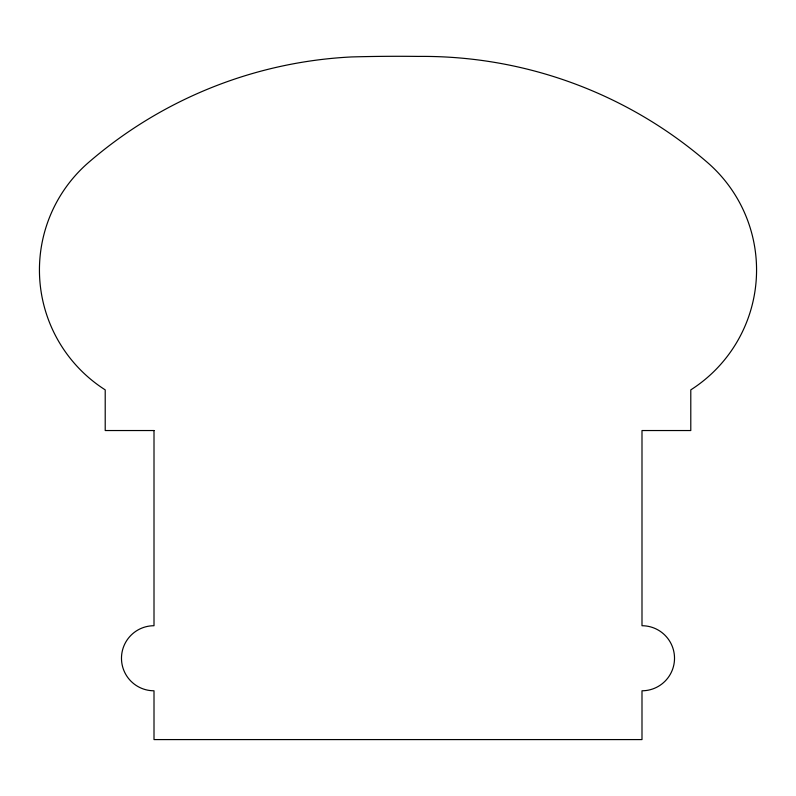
<?xml version="1.0" encoding="UTF-8"?>
<svg xmlns="http://www.w3.org/2000/svg" width="796" height="796" viewBox="0 0 796 796"><rect width="100%" height="100%" fill="white"/><g stroke="black" fill="none" stroke-linecap="round" stroke-linejoin="round"><path stroke-width="1.19" d="M154.006 430.536L105.211 430.536L105.211 389.871A142.176 142.176 0 0 1 88.943 162.145A435.273 435.273 0 0 1 351.494 56.944A1660.575 1660.575 0 0 1 418.328 56.416A435.273 435.273 0 0 1 707.057 162.145A142.176 142.176 0 0 1 690.789 389.871L690.789 430.536L641.994 430.536L641.994 625.726A32.537 32.537 0 0 1 674.52 658.252A32.537 32.537 0 0 1 641.994 690.789L641.994 739.583L154.006 739.583L154.006 690.789A32.537 32.537 0 0 1 121.48 658.252A32.537 32.537 0 0 1 154.006 625.726L154.006 430.536"/></g></svg>
